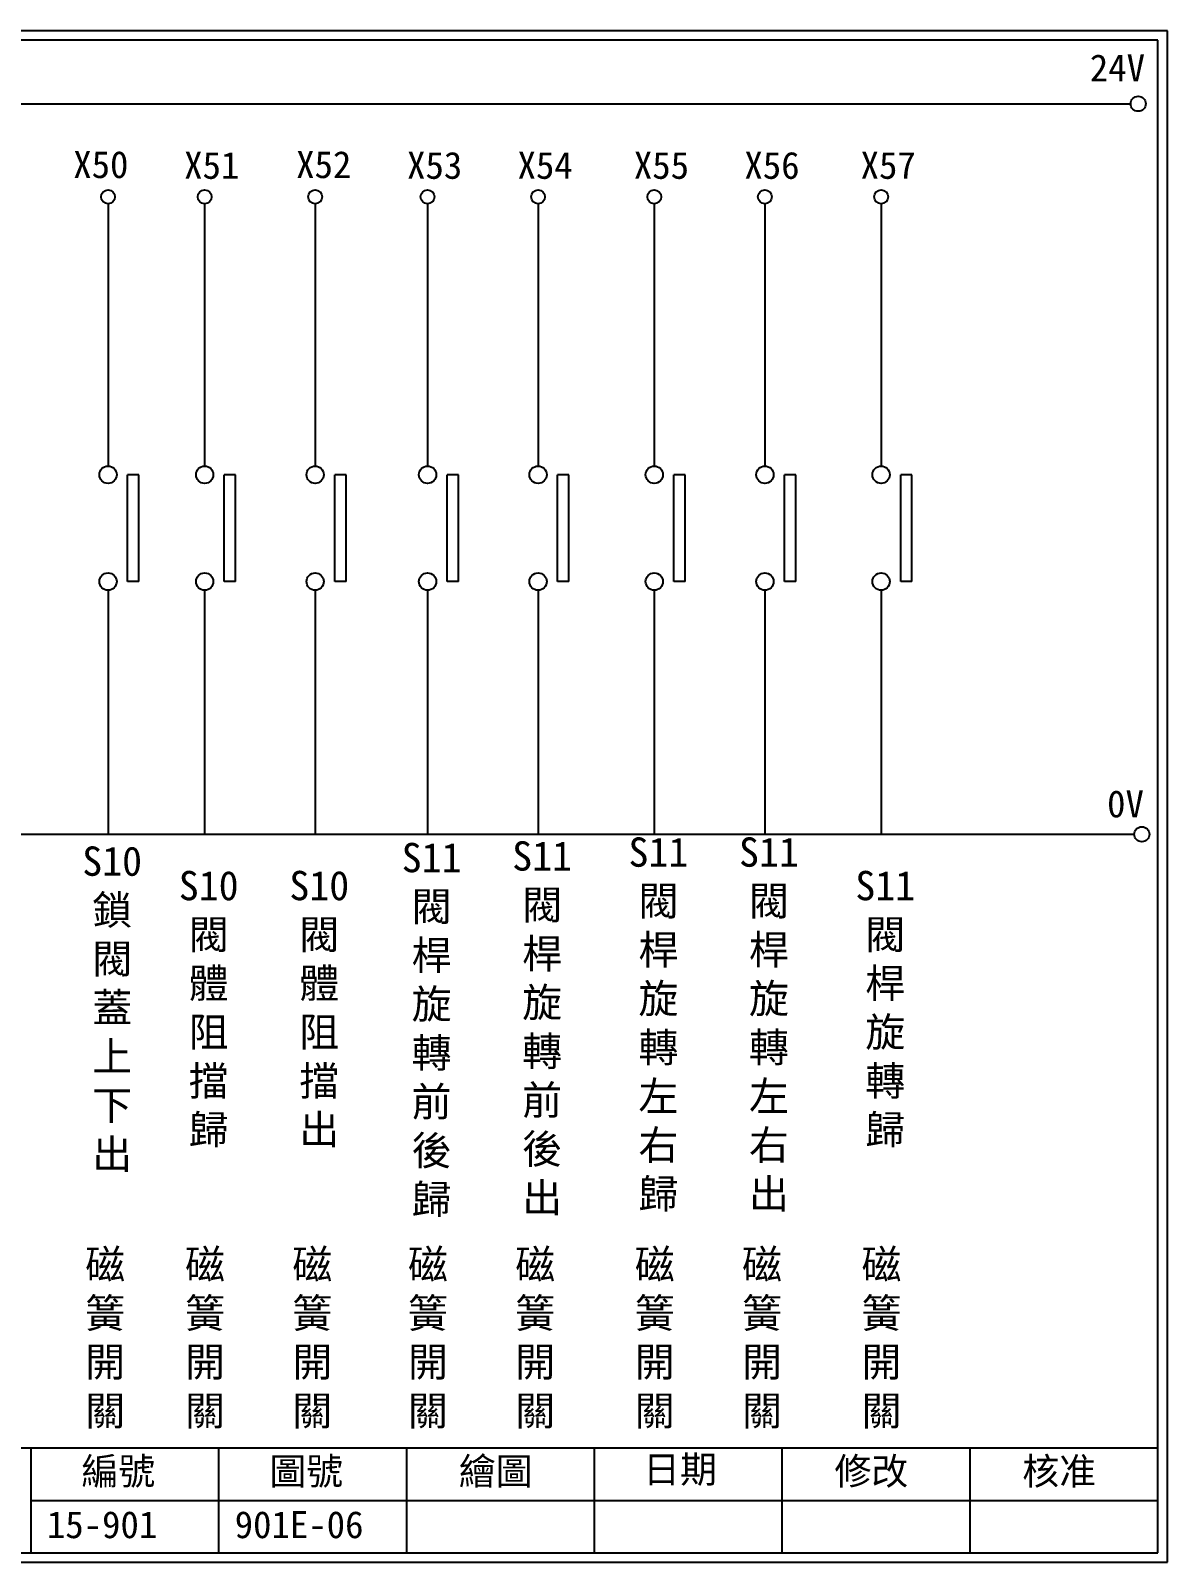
# Model space of a CAD drawing. Extents: x 275 to 562, y 265 to 469.
# Drawn here: x 410.6 to 561.9, y 264.9 to 468.9 of the extents above; entities that cross this region are included whole.
import ezdxf

# ---------------------------------------------------------------- set-up
doc = ezdxf.new("R2010")
doc.units = 0
doc.layers.get('0').update_dxf_attribs({"linetype": 'CONTINUOUS'})
doc.layers.add('圖框層', color=7, linetype='CONTINUOUS')
doc.layers.add('標尺寸層', color=3, linetype='CONTINUOUS')
doc.styles.add('CNS', font='romanc.shx', dxfattribs={"bigfont": 'chineset.shx'})
doc.styles.add('STSL', font='kaiu.ttf')

msp = doc.modelspace()

# ---------------------------------------------------------------- linework, layer by layer
for p, q in [((425.01, 409.78), (423.51, 409.78)), ((437.87, 409.78), (436.37, 409.78)), ((452.58, 409.78), (451.08, 409.78)), ((467.53, 409.78), (466.03, 409.78)), ((482.25, 409.78), (480.74, 409.78)), ((497.72, 409.78), (496.22, 409.78)), ((512.44, 409.78), (510.93, 409.78)), ((527.91, 409.78), (526.41, 409.78)), ((425.01, 395.55), (423.51, 395.55)), ((437.87, 395.55), (436.37, 395.55)), ((452.58, 395.55), (451.08, 395.55)), ((467.53, 395.55), (466.03, 395.55)), ((482.25, 395.55), (480.74, 395.55)), ((497.72, 395.55), (496.22, 395.55)), ((512.44, 395.55), (510.93, 395.55)), ((527.91, 395.55), (526.41, 395.55))]:
    msp.add_line(p, q)
for centre in [(558.02, 459.17), (558.5, 361.9)]:
    msp.add_circle(centre, 1)
at = {"layer": '圖框層', "color": 7}
for p, q in [((561.9, 468.91), (274.9, 468.91)), ((560.65, 467.66), (276.15, 467.66)), ((560.65, 266.2), (560.65, 467.66)), ((561.9, 264.95), (561.9, 468.91)), ((276.15, 280.2), (560.65, 280.2)), ((410.65, 266.2), (410.65, 280.2)), ((435.65, 266.2), (435.65, 280.2)), ((460.65, 266.2), (460.65, 280.2)), ((485.65, 266.2), (485.65, 280.2)), ((510.65, 266.2), (510.65, 280.2)), ((535.65, 266.2), (535.65, 280.2)), ((410.65, 273.2), (560.65, 273.2)), ((276.15, 266.2), (560.65, 266.2)), ((274.9, 264.95), (561.9, 264.95))]:
    msp.add_line(p, q, dxfattribs=at)
at = {"layer": '標尺寸層', "color": 7}
for p, q in [((279.42, 459.17), (557.02, 459.17)), ((420.9, 445.86), (420.9, 410.93)), ((433.76, 445.86), (433.76, 410.93)), ((448.47, 445.86), (448.47, 410.93)), ((463.43, 445.86), (463.43, 410.93)), ((478.14, 445.86), (478.14, 410.93)), ((493.61, 445.86), (493.61, 410.93)), ((508.33, 445.86), (508.33, 410.93)), ((523.8, 445.86), (523.8, 410.93)), ((423.51, 395.55), (423.51, 409.78)), ((425.01, 395.55), (425.01, 409.78)), ((436.37, 395.55), (436.37, 409.78)), ((437.87, 395.55), (437.87, 409.78)), ((451.08, 395.55), (451.08, 409.78)), ((452.58, 395.55), (452.58, 409.78)), ((466.03, 395.55), (466.03, 409.78)), ((467.53, 395.55), (467.53, 409.78)), ((480.74, 395.55), (480.74, 409.78)), ((482.25, 395.55), (482.25, 409.78)), ((496.22, 395.55), (496.22, 409.78)), ((497.72, 395.55), (497.72, 409.78)), ((510.93, 395.55), (510.93, 409.78)), ((512.44, 395.55), (512.44, 409.78)), ((526.41, 395.55), (526.41, 409.78)), ((527.91, 395.55), (527.91, 409.78)), ((420.9, 394.41), (420.9, 361.9)), ((420.9, 394.4), (420.9, 361.9)), ((433.76, 394.41), (433.76, 361.9)), ((433.76, 394.4), (433.76, 361.9)), ((448.47, 394.41), (448.47, 361.9)), ((448.47, 394.4), (448.47, 361.9)), ((463.43, 394.41), (463.43, 361.9)), ((463.43, 394.4), (463.43, 361.9)), ((478.14, 394.41), (478.14, 361.9)), ((478.14, 394.4), (478.14, 361.9)), ((493.61, 394.41), (493.61, 361.9)), ((493.61, 394.4), (493.61, 361.9)), ((508.33, 394.41), (508.33, 361.9)), ((508.33, 394.4), (508.33, 361.9)), ((523.8, 394.41), (523.8, 361.9)), ((523.8, 394.4), (523.8, 361.9)), ((279.63, 361.9), (557.5, 361.9))]:
    msp.add_line(p, q, dxfattribs=at)
for centre, radius in [((420.9, 446.78), 0.92), ((433.76, 446.78), 0.92), ((433.76, 446.78), 0.92), ((448.47, 446.78), 0.92), ((463.43, 446.78), 0.92), ((463.43, 446.78), 0.92), ((478.14, 446.78), 0.92), ((493.61, 446.78), 0.92), ((493.61, 446.78), 0.92), ((508.33, 446.78), 0.92), ((523.8, 446.78), 0.92), ((523.8, 446.78), 0.92), ((420.9, 409.78), 1.15), ((433.76, 409.78), 1.15), ((448.47, 409.78), 1.15), ((463.43, 409.78), 1.15), ((478.14, 409.78), 1.15), ((493.61, 409.78), 1.15), ((508.33, 409.78), 1.15), ((523.8, 409.78), 1.15), ((420.9, 395.55), 1.15), ((433.76, 395.55), 1.15), ((448.47, 395.55), 1.15), ((463.43, 395.55), 1.15), ((478.14, 395.55), 1.15), ((493.61, 395.55), 1.15), ((508.33, 395.55), 1.15), ((523.8, 395.55), 1.15)]:
    msp.add_circle(centre, radius, dxfattribs=at)

# ---------------------------------------------------------------- texts
at = {"layer": '圖框層', "color": 4, "style": 'STSL'}
for s, p in [('24V', (551.58, 462.16)), ('X50', (416.27, 449.28)), ('X52', (445.94, 449.28)), ('X51', (431.03, 449.18)), ('X53', (460.7, 449.18)), ('X54', (475.41, 449.18)), ('X55', (490.89, 449.18)), ('X56', (505.6, 449.18)), ('X57', (521.07, 449.18)), ('0V', (553.88, 364.15)), ('繪圖', (467.59, 275.29)), ('日期', (492.12, 275.53)), ('編號', (417.36, 275.28)), ('圖號', (442.36, 275.28)), ('修改', (517.59, 275.29)), ('核准', (542.59, 275.29)), ('15-901', (412.76, 268.17)), ('901E-06', (437.76, 268.17))]:
    msp.add_text(s, height=3.6, dxfattribs=at).set_placement(p)
at = {"layer": '標尺寸層', "color": 7, "char_height": 3.9, "width": 4.9608, "attachment_point": 5, "style": 'CNS'}
for s, insert in [('{\\fDFKai-SB|b0|i0|c136|p65;S11閥桿旋轉左右歸}', (494.16, 336.57)), ('{\\fDFKai-SB|b0|i0|c136|p65;S11閥桿旋轉左右出}', (508.87, 336.57)), ('{\\fDFKai-SB|b0|i0|c136|p65;S10鎖閥蓋上下出}', (421.45, 338.61)), ('{\\fDFKai-SB|b0|i0|c136|p65;S11閥桿旋轉前後歸}', (463.97, 335.84)), ('{\\fDFKai-SB|b0|i0|c136|p65;S11閥桿旋轉前後出}', (478.68, 336.05)), ('{\\fDFKai-SB|b0|i0|c136|p65;S10閥體阻擋歸}', (434.3, 338.61)), ('{\\fDFKai-SB|b0|i0|c136|p65;S10閥體阻擋出}', (449.02, 338.61)), ('{\\fDFKai-SB|b0|i0|c136|p65;S11閥桿旋轉歸}', (524.35, 338.61)), ('{\\fDFKai-SB|b0|i0|c136|p65;磁簧開關}', (420.52, 294.67)), ('{\\fDFKai-SB|b0|i0|c136|p65;磁簧開關}', (433.81, 294.67)), ('{\\fDFKai-SB|b0|i0|c136|p65;磁簧開關}', (448.09, 294.67)), ('{\\fDFKai-SB|b0|i0|c136|p65;磁簧開關}', (463.48, 294.67)), ('{\\fDFKai-SB|b0|i0|c136|p65;磁簧開關}', (477.76, 294.67)), ('{\\fDFKai-SB|b0|i0|c136|p65;磁簧開關}', (493.67, 294.67)), ('{\\fDFKai-SB|b0|i0|c136|p65;磁簧開關}', (507.95, 294.67)), ('{\\fDFKai-SB|b0|i0|c136|p65;磁簧開關}', (523.85, 294.67))]:
    msp.add_mtext(s, dxfattribs=dict(at, insert=insert))

doc.saveas('drawing.dxf')
